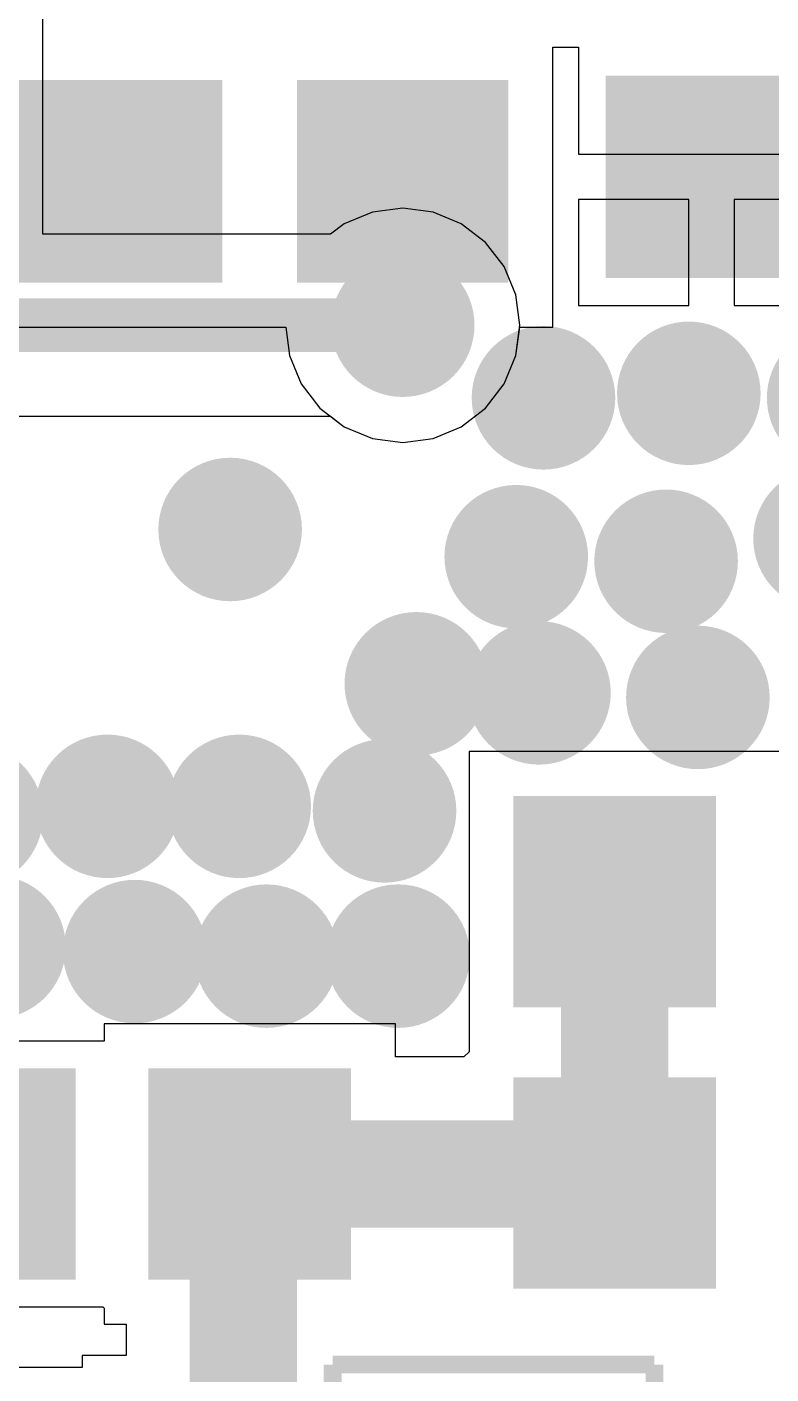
# Model space of a CAD drawing. Extents: x 56.2 to 141.8, y 48 to 96.4.
# Drawn here: x 116.49 to 120.65, y 53.19 to 60.72 of the extents above; entities that cross this region are included whole.
import ezdxf

# ---------------------------------------------------------------- set-up
doc = ezdxf.new("R2010")
doc.units = 0
doc.header["$MEASUREMENT"] = 0
for name, color, linetype in [('BOTTOMLAYER', 5, 'CONTINUOUS'), ('BOTTOMPASTE', 16, 'CONTINUOUS'), ('BOTTOMSOLDER', 6, 'CONTINUOUS'), ('MECHANICAL13', 56, 'CONTINUOUS'), ('MULTILAYER', 9, 'CONTINUOUS'), ('TOPLAYER', 1, 'CONTINUOUS'), ('TOPSOLDER', 216, 'CONTINUOUS')]:
    doc.layers.add(name, color=color, linetype=linetype)

msp = doc.modelspace()

# ---------------------------------------------------------------- linework, layer by layer
at = {"layer": 'BOTTOMLAYER'}
for p, q in [((119.432598, 60.584804), (119.432598, 60.610196)), ((119.432598, 60.610196), (119.479802, 60.610196)), ((119.479802, 60.610196), (119.479802, 60.610194)), ((119.479802, 60.610194), (119.575798, 60.610196)), ((119.575798, 60.610196), (119.575798, 60.604194)), ((119.432598, 59.044802), (119.432598, 60.584804)), ((119.575798, 60.604194), (119.575801, 60.604194)), ((119.575801, 60.604194), (119.575801, 60.012196)), ((119.575801, 60.012196), (121.063799, 60.012196)), ((120.1928, 59.758196), (119.575801, 59.758196)), ((119.575801, 59.758196), (119.575801, 59.166196)), ((120.1928, 59.166196), (120.1928, 59.758196)), ((121.063799, 59.758196), (120.4468, 59.758196)), ((120.4468, 59.758196), (120.4468, 59.166196)), ((119.575801, 59.166196), (120.1928, 59.166196)), ((120.4468, 59.166196), (121.063799, 59.166196)), ((115.648356, 59.044797), (117.832398, 59.044797)), ((117.832398, 59.044797), (117.832398, 59.044802)), ((117.832398, 59.044802), (117.938337, 59.044802)), ((117.938337, 59.044802), (117.959332, 58.885315)), ((119.225868, 58.885315), (119.246863, 59.044802)), ((119.246863, 59.044802), (119.432598, 59.044802)), ((117.959332, 58.885315), (118.024829, 58.727198)), ((119.160371, 58.727198), (119.225868, 58.885315)), ((118.024829, 58.727198), (118.129017, 58.591417)), ((119.056183, 58.591417), (119.160371, 58.727198)), ((118.129017, 58.591417), (118.264798, 58.487229)), ((118.920402, 58.487229), (119.056183, 58.591417)), ((118.264798, 58.487229), (118.422915, 58.421732)), ((118.762285, 58.421732), (118.920402, 58.487229)), ((118.422915, 58.421732), (118.5926, 58.399393)), ((118.5926, 58.399393), (118.762285, 58.421732)), ((122.133398, 56.669198), (118.963397, 56.669198)), ((118.963397, 56.669198), (118.963397, 54.989204)), ((118.552003, 55.145198), (116.922004, 55.145198)), ((116.922004, 55.145198), (116.922004, 55.049202)), ((118.552003, 54.960807), (118.552003, 55.145198)), ((116.832197, 55.049199), (116.324002, 55.049199)), ((116.8322, 55.049199), (116.832197, 55.049202)), ((116.832197, 55.049202), (116.832197, 55.049199)), ((116.916002, 55.049202), (116.8322, 55.049199)), ((116.922001, 55.049202), (116.916002, 55.049202)), ((116.922004, 55.049202), (116.922001, 55.049202)), ((118.935002, 54.960807), (118.552003, 54.960807)), ((118.963397, 54.989207), (118.935002, 54.960807)), ((118.963397, 54.989204), (118.963397, 54.989207)), ((118.963397, 54.989204), (118.963397, 54.989204)), ((116.324002, 53.561201), (116.832197, 53.561201)), ((116.832197, 53.561201), (116.8322, 53.561198)), ((116.8322, 53.561198), (116.8322, 53.561201)), ((116.8322, 53.561201), (116.915999, 53.561198)), ((116.915999, 53.561198), (116.922004, 53.555196)), ((116.922004, 53.555196), (116.922004, 53.465202)), ((116.922004, 53.465202), (117.044996, 53.465202)), ((117.044996, 53.465202), (117.044996, 53.288997)), ((116.714796, 53.223198), (115.130999, 53.223198)), ((116.800605, 53.223201), (116.714796, 53.223201)), ((116.714796, 53.223201), (116.714796, 53.223198)), ((117.044996, 53.288997), (116.800605, 53.288997)), ((116.800605, 53.288997), (116.800605, 53.223201))]:
    msp.add_line(p, q, dxfattribs=at)
for points, const_width in [([(115.3922, 59.859796), (116.9924, 59.859796)], 0.599999), ([(118.5926, 59.055), (118.5926, 59.859802)], 0.299999), ([(119.778396, 55.8292), (119.778402, 55.829195)], 0.599999), ([(119.778402, 54.2544), (119.778402, 55.829195)], 0.599999), ([(117.700603, 54.175203), (117.8306, 54.3052)], 0.599999), ([(117.8306, 54.3052), (119.753002, 54.3052)], 0.599999), ([(117.700603, 52.638998), (117.700603, 54.175203)], 0.599999)]:
    msp.add_lwpolyline(points, dxfattribs=dict(at, const_width=const_width))
for points, const_width in [([(118.36986, 59.637061, -0.198912), (118.5926, 59.099323)], 0.299999), ([(118.36986, 59.637061, -0.198912), (118.5926, 59.099323)], 0.299999), ([(118.36986, 59.637061, -0.198912), (118.5926, 59.099323)], 0.299999), ([(118.36986, 59.637061, -0.198912), (118.5926, 59.099323)], 0.299999), ([(118.36986, 59.637061, -0.198912), (118.5926, 59.099323)], 0.299999), ([(118.36986, 59.637061, -0.198912), (118.5926, 59.099323)], 0.299999), ([(118.36986, 59.637061, -0.198912), (118.5926, 59.099323)], 0.299999), ([(118.36986, 59.637061, -0.198912), (118.5926, 59.099323)], 0.299999), ([(118.36986, 59.637061, -0.198912), (118.5926, 59.099323)], 0.299999), ([(118.36986, 59.637061, -0.198912), (118.5926, 59.099323)], 0.299999), ([(118.36986, 59.637061, -0.198912), (118.5926, 59.099323)], 0.299999), ([(118.5926, 59.099323, -0.198912), (118.81534, 59.637061)], 0.299999), ([(118.5926, 59.099323, -0.198912), (118.81534, 59.637061)], 0.299999), ([(118.5926, 59.099323, -0.198912), (118.81534, 59.637061)], 0.299999), ([(118.5926, 59.099323, -0.198912), (118.81534, 59.637061)], 0.299999), ([(118.5926, 59.099323, -0.198912), (118.81534, 59.637061)], 0.299999), ([(118.5926, 59.099323, -0.198912), (118.81534, 59.637061)], 0.299999), ([(118.5926, 59.099323, -0.198912), (118.81534, 59.637061)], 0.299999), ([(118.5926, 59.099323, -0.198912), (118.81534, 59.637061)], 0.299999), ([(118.5926, 59.099323, -0.198912), (118.81534, 59.637061)], 0.299999), ([(118.5926, 59.099323, -0.198912), (118.81534, 59.637061)], 0.299999), ([(118.5926, 59.099323, -0.198912), (118.81534, 59.637061)], 0.299999), ([(118.5926, 59.41713, -0.198912), (118.486535, 59.161065)], 0.299999), ([(118.5926, 59.41713, -0.198912), (118.486535, 59.161065)], 0.299999), ([(118.5926, 59.41713, -0.198912), (118.486535, 59.161065)], 0.299999), ([(118.5926, 59.41713, -0.198912), (118.486535, 59.161065)], 0.299999), ([(118.5926, 59.41713, -0.198912), (118.486535, 59.161065)], 0.299999), ([(118.5926, 59.41713, -0.198912), (118.486535, 59.161065)], 0.299999), ([(118.5926, 59.41713, -0.198912), (118.486535, 59.161065)], 0.299999), ([(118.5926, 59.41713, -0.198912), (118.486535, 59.161065)], 0.299999), ([(118.5926, 59.41713, -0.198912), (118.486535, 59.161065)], 0.299999), ([(118.5926, 59.41713, -0.198912), (118.486535, 59.161065)], 0.299999), ([(118.5926, 59.41713, -0.198912), (118.486535, 59.161065)], 0.299999), ([(118.698665, 59.161065, -0.198912), (118.5926, 59.41713)], 0.299999), ([(118.698665, 59.161065, -0.198912), (118.5926, 59.41713)], 0.299999), ([(118.698665, 59.161065, -0.198912), (118.5926, 59.41713)], 0.299999), ([(118.698665, 59.161065, -0.198912), (118.5926, 59.41713)], 0.299999), ([(118.698665, 59.161065, -0.198912), (118.5926, 59.41713)], 0.299999), ([(118.698665, 59.161065, -0.198912), (118.5926, 59.41713)], 0.299999), ([(118.698665, 59.161065, -0.198912), (118.5926, 59.41713)], 0.299999), ([(118.698665, 59.161065, -0.198912), (118.5926, 59.41713)], 0.299999), ([(118.698665, 59.161065, -0.198912), (118.5926, 59.41713)], 0.299999), ([(118.698665, 59.161065, -0.198912), (118.5926, 59.41713)], 0.299999), ([(118.698665, 59.161065, -0.198912), (118.5926, 59.41713)], 0.299999), ([(117.700603, 53.793974, -0.198912), (117.853676, 54.163529)], 0.599999), ([(117.700603, 53.793974, -0.198912), (117.853676, 54.163529)], 0.599999), ([(117.700603, 53.793974, -0.198912), (117.853676, 54.163529)], 0.599999), ([(117.700603, 53.793974, -0.198912), (117.853676, 54.163529)], 0.599999), ([(117.700603, 53.793974, -0.198912), (117.853676, 54.163529)], 0.599999), ([(117.700603, 53.793974, -0.198912), (117.853676, 54.163529)], 0.599999), ([(117.700603, 53.793974, -0.198912), (117.853676, 54.163529)], 0.599999), ([(117.700603, 53.793974, -0.198912), (117.853676, 54.163529)], 0.599999), ([(117.700603, 53.793974, -0.198912), (117.853676, 54.163529)], 0.599999), ([(117.700603, 53.793974, -0.198912), (117.853676, 54.163529)], 0.599999), ([(117.700603, 53.793974, -0.198912), (117.853676, 54.163529)], 0.599999), ([(117.700603, 53.793974, -0.198912), (117.853676, 54.163529)], 0.599999), ([(117.700603, 53.793974, -0.198912), (117.853676, 54.163529)], 0.599999), ([(117.700603, 53.793974, -0.198912), (117.853676, 54.163529)], 0.599999)]:
    msp.add_lwpolyline(points, format="xyb", dxfattribs=dict(at, const_width=const_width))
for points, const_width in [([(118.294861, 59.637061, 1), (118.444858, 59.637061, 1)], 0.15), ([(118.294861, 59.637061, 1), (118.444858, 59.637061, 1)], 0.15), ([(118.294861, 59.637061, 1), (118.444858, 59.637061, 1)], 0.15), ([(118.294861, 59.637061, 1), (118.444858, 59.637061, 1)], 0.15), ([(118.294861, 59.637061, 1), (118.444858, 59.637061, 1)], 0.15), ([(118.294861, 59.637061, 1), (118.444858, 59.637061, 1)], 0.15), ([(118.294861, 59.637061, 1), (118.444858, 59.637061, 1)], 0.15), ([(118.294861, 59.637061, 1), (118.444858, 59.637061, 1)], 0.15), ([(118.294861, 59.637061, 1), (118.444858, 59.637061, 1)], 0.15), ([(118.294861, 59.637061, 1), (118.444858, 59.637061, 1)], 0.15), ([(118.294861, 59.637061, 1), (118.444858, 59.637061, 1)], 0.15), ([(118.740342, 59.637061, 1), (118.890339, 59.637061, 1)], 0.15), ([(118.740342, 59.637061, 1), (118.890339, 59.637061, 1)], 0.15), ([(118.740342, 59.637061, 1), (118.890339, 59.637061, 1)], 0.15), ([(118.740342, 59.637061, 1), (118.890339, 59.637061, 1)], 0.15), ([(118.740342, 59.637061, 1), (118.890339, 59.637061, 1)], 0.15), ([(118.740342, 59.637061, 1), (118.890339, 59.637061, 1)], 0.15), ([(118.740342, 59.637061, 1), (118.890339, 59.637061, 1)], 0.15), ([(118.740342, 59.637061, 1), (118.890339, 59.637061, 1)], 0.15), ([(118.740342, 59.637061, 1), (118.890339, 59.637061, 1)], 0.15), ([(118.740342, 59.637061, 1), (118.890339, 59.637061, 1)], 0.15), ([(118.740342, 59.637061, 1), (118.890339, 59.637061, 1)], 0.15), ([(118.517601, 59.41713, 1), (118.667599, 59.41713, 1)], 0.15), ([(118.517601, 59.41713, 1), (118.667599, 59.41713, 1)], 0.15), ([(118.517601, 59.41713, 1), (118.667599, 59.41713, 1)], 0.15), ([(118.517601, 59.41713, 1), (118.667599, 59.41713, 1)], 0.15), ([(118.517601, 59.41713, 1), (118.667599, 59.41713, 1)], 0.15), ([(118.517601, 59.41713, 1), (118.667599, 59.41713, 1)], 0.15), ([(118.517601, 59.41713, 1), (118.667599, 59.41713, 1)], 0.15), ([(118.517601, 59.41713, 1), (118.667599, 59.41713, 1)], 0.15), ([(118.517601, 59.41713, 1), (118.667599, 59.41713, 1)], 0.15), ([(118.517601, 59.41713, 1), (118.667599, 59.41713, 1)], 0.15), ([(118.517601, 59.41713, 1), (118.667599, 59.41713, 1)], 0.15), ([(118.517601, 59.41713, 1), (118.667599, 59.41713, 1)], 0.15), ([(118.517601, 59.41713, 1), (118.667599, 59.41713, 1)], 0.15), ([(118.517601, 59.41713, 1), (118.667599, 59.41713, 1)], 0.15), ([(118.517601, 59.41713, 1), (118.667599, 59.41713, 1)], 0.15), ([(118.517601, 59.41713, 1), (118.667599, 59.41713, 1)], 0.15), ([(118.517601, 59.41713, 1), (118.667599, 59.41713, 1)], 0.15), ([(118.517601, 59.41713, 1), (118.667599, 59.41713, 1)], 0.15), ([(118.517601, 59.41713, 1), (118.667599, 59.41713, 1)], 0.15), ([(118.517601, 59.41713, 1), (118.667599, 59.41713, 1)], 0.15), ([(118.517601, 59.41713, 1), (118.667599, 59.41713, 1)], 0.15), ([(118.517601, 59.41713, 1), (118.667599, 59.41713, 1)], 0.15), ([(118.4426, 59.055, 1), (118.7426, 59.055, 1)], 0.299999), ([(118.411536, 59.161065, 1), (118.561533, 59.161065, 1)], 0.15), ([(118.411536, 59.161065, 1), (118.561533, 59.161065, 1)], 0.15), ([(118.411536, 59.161065, 1), (118.561533, 59.161065, 1)], 0.15), ([(118.411536, 59.161065, 1), (118.561533, 59.161065, 1)], 0.15), ([(118.411536, 59.161065, 1), (118.561533, 59.161065, 1)], 0.15), ([(118.411536, 59.161065, 1), (118.561533, 59.161065, 1)], 0.15), ([(118.411536, 59.161065, 1), (118.561533, 59.161065, 1)], 0.15), ([(118.411536, 59.161065, 1), (118.561533, 59.161065, 1)], 0.15), ([(118.411536, 59.161065, 1), (118.561533, 59.161065, 1)], 0.15), ([(118.411536, 59.161065, 1), (118.561533, 59.161065, 1)], 0.15), ([(118.411536, 59.161065, 1), (118.561533, 59.161065, 1)], 0.15), ([(118.623667, 59.161065, 1), (118.773664, 59.161065, 1)], 0.15), ([(118.623667, 59.161065, 1), (118.773664, 59.161065, 1)], 0.15), ([(118.623667, 59.161065, 1), (118.773664, 59.161065, 1)], 0.15), ([(118.623667, 59.161065, 1), (118.773664, 59.161065, 1)], 0.15), ([(118.623667, 59.161065, 1), (118.773664, 59.161065, 1)], 0.15), ([(118.623667, 59.161065, 1), (118.773664, 59.161065, 1)], 0.15), ([(118.623667, 59.161065, 1), (118.773664, 59.161065, 1)], 0.15), ([(118.623667, 59.161065, 1), (118.773664, 59.161065, 1)], 0.15), ([(118.623667, 59.161065, 1), (118.773664, 59.161065, 1)], 0.15), ([(118.623667, 59.161065, 1), (118.773664, 59.161065, 1)], 0.15), ([(118.623667, 59.161065, 1), (118.773664, 59.161065, 1)], 0.15), ([(118.517601, 59.099323, 1), (118.667599, 59.099323, 1)], 0.15), ([(118.517601, 59.099323, 1), (118.667599, 59.099323, 1)], 0.15), ([(118.517601, 59.099323, 1), (118.667599, 59.099323, 1)], 0.15), ([(118.517601, 59.099323, 1), (118.667599, 59.099323, 1)], 0.15), ([(118.517601, 59.099323, 1), (118.667599, 59.099323, 1)], 0.15), ([(118.517601, 59.099323, 1), (118.667599, 59.099323, 1)], 0.15), ([(118.517601, 59.099323, 1), (118.667599, 59.099323, 1)], 0.15), ([(118.517601, 59.099323, 1), (118.667599, 59.099323, 1)], 0.15), ([(118.517601, 59.099323, 1), (118.667599, 59.099323, 1)], 0.15), ([(118.517601, 59.099323, 1), (118.667599, 59.099323, 1)], 0.15), ([(118.517601, 59.099323, 1), (118.667599, 59.099323, 1)], 0.15), ([(118.517601, 59.099323, 1), (118.667599, 59.099323, 1)], 0.15), ([(118.517601, 59.099323, 1), (118.667599, 59.099323, 1)], 0.15), ([(118.517601, 59.099323, 1), (118.667599, 59.099323, 1)], 0.15), ([(118.517601, 59.099323, 1), (118.667599, 59.099323, 1)], 0.15), ([(118.517601, 59.099323, 1), (118.667599, 59.099323, 1)], 0.15), ([(118.517601, 59.099323, 1), (118.667599, 59.099323, 1)], 0.15), ([(118.517601, 59.099323, 1), (118.667599, 59.099323, 1)], 0.15), ([(118.517601, 59.099323, 1), (118.667599, 59.099323, 1)], 0.15), ([(118.517601, 59.099323, 1), (118.667599, 59.099323, 1)], 0.15), ([(118.517601, 59.099323, 1), (118.667599, 59.099323, 1)], 0.15), ([(118.517601, 59.099323, 1), (118.667599, 59.099323, 1)], 0.15), ([(120.0428, 58.674, 1), (120.3428, 58.674, 1)], 0.299999), ([(119.23, 58.6486, 1), (119.53, 58.6486, 1)], 0.299999), ([(117.4774, 57.912, 1), (117.7774, 57.912, 1)], 0.299999), ([(119.0776, 57.7596, 1), (119.3776, 57.7596, 1)], 0.299999), ([(119.9158, 57.7342, 1), (120.2158, 57.7342, 1)], 0.299999), ([(118.5188, 57.0484, 1), (118.8188, 57.0484, 1)], 0.299999), ([(119.2046, 56.9976, 1), (119.5046, 56.9976, 1)], 0.299999), ([(120.0936, 56.9722, 1), (120.3936, 56.9722, 1)], 0.299999), ([(116.7916, 56.3626, 1), (117.0916, 56.3626, 1)], 0.299999), ([(117.5282, 56.3626, 1), (117.8282, 56.3626, 1)], 0.299999), ([(118.341, 56.3372, 1), (118.641, 56.3372, 1)], 0.299999), ([(116.1566, 55.5752, 1), (116.4566, 55.5752, 1)], 0.299999), ([(116.944, 55.5498, 1), (117.244, 55.5498, 1)], 0.299999), ([(117.6806, 55.5244, 1), (117.9806, 55.5244, 1)], 0.299999), ([(118.4172, 55.5244, 1), (118.7172, 55.5244, 1)], 0.299999), ([(117.703676, 54.163529, 1), (118.003676, 54.163529, 1)], 0.299999), ([(117.703676, 54.163529, 1), (118.003676, 54.163529, 1)], 0.299999), ([(117.703676, 54.163529, 1), (118.003676, 54.163529, 1)], 0.299999), ([(117.703676, 54.163529, 1), (118.003676, 54.163529, 1)], 0.299999), ([(117.703676, 54.163529, 1), (118.003676, 54.163529, 1)], 0.299999), ([(117.703676, 54.163529, 1), (118.003676, 54.163529, 1)], 0.299999), ([(117.703676, 54.163529, 1), (118.003676, 54.163529, 1)], 0.299999), ([(117.703676, 54.163529, 1), (118.003676, 54.163529, 1)], 0.299999), ([(117.703676, 54.163529, 1), (118.003676, 54.163529, 1)], 0.299999), ([(117.703676, 54.163529, 1), (118.003676, 54.163529, 1)], 0.299999), ([(117.703676, 54.163529, 1), (118.003676, 54.163529, 1)], 0.299999), ([(117.703676, 54.163529, 1), (118.003676, 54.163529, 1)], 0.299999), ([(117.703676, 54.163529, 1), (118.003676, 54.163529, 1)], 0.299999), ([(117.703676, 54.163529, 1), (118.003676, 54.163529, 1)], 0.299999), ([(117.550603, 53.793974, 1), (117.850602, 53.793974, 1)], 0.299999), ([(117.550603, 53.793974, 1), (117.850602, 53.793974, 1)], 0.299999), ([(117.550603, 53.793974, 1), (117.850602, 53.793974, 1)], 0.299999), ([(117.550603, 53.793974, 1), (117.850602, 53.793974, 1)], 0.299999), ([(117.550603, 53.793974, 1), (117.850602, 53.793974, 1)], 0.299999), ([(117.550603, 53.793974, 1), (117.850602, 53.793974, 1)], 0.299999), ([(117.550603, 53.793974, 1), (117.850602, 53.793974, 1)], 0.299999), ([(117.550603, 53.793974, 1), (117.850602, 53.793974, 1)], 0.299999), ([(117.550603, 53.793974, 1), (117.850602, 53.793974, 1)], 0.299999), ([(117.550603, 53.793974, 1), (117.850602, 53.793974, 1)], 0.299999), ([(117.550603, 53.793974, 1), (117.850602, 53.793974, 1)], 0.299999), ([(117.550603, 53.793974, 1), (117.850602, 53.793974, 1)], 0.299999), ([(117.550603, 53.793974, 1), (117.850602, 53.793974, 1)], 0.299999), ([(117.550603, 53.793974, 1), (117.850602, 53.793974, 1)], 0.299999)]:
    msp.add_lwpolyline(points, format="xyb", close=True, dxfattribs=dict(at, const_width=const_width))
for points in [[(116.502401, 60.324797), (116.502401, 59.394796), (117.482399, 60.324797), (117.482399, 59.394796)], [(119.082599, 59.394801), (119.082599, 60.324802), (118.102601, 59.394801), (118.102601, 60.324802)], [(119.829801, 60.350197), (119.829801, 59.420196), (120.809799, 60.350197), (120.809799, 59.420196)], [(120.243397, 56.319199), (119.313396, 56.319199), (120.243397, 55.339201), (119.313396, 55.339201)], [(115.732001, 53.815201), (116.662002, 53.815201), (115.732001, 54.795199), (116.662002, 54.795199)], [(117.272003, 53.815201), (118.202004, 53.815201), (117.272003, 54.795199), (118.202004, 54.795199)], [(119.313401, 53.764401), (120.243402, 53.764401), (119.313401, 54.744399), (120.243402, 54.744399)]]:
    msp.add_solid(points, dxfattribs=at)
at = {"layer": 'BOTTOMPASTE'}
for points in [[(116.502401, 60.324797), (116.502401, 59.394796), (117.482399, 60.324797), (117.482399, 59.394796)], [(119.082599, 59.394801), (119.082599, 60.324802), (118.102601, 59.394801), (118.102601, 60.324802)], [(119.829801, 60.350197), (119.829801, 59.420196), (120.809799, 60.350197), (120.809799, 59.420196)], [(120.243397, 56.319199), (119.313396, 56.319199), (120.243397, 55.339201), (119.313396, 55.339201)], [(115.732001, 53.815201), (116.662002, 53.815201), (115.732001, 54.795199), (116.662002, 54.795199)], [(117.272003, 53.815201), (118.202004, 53.815201), (117.272003, 54.795199), (118.202004, 54.795199)], [(119.313401, 53.764401), (120.243402, 53.764401), (119.313401, 54.744399), (120.243402, 54.744399)]]:
    msp.add_solid(points, dxfattribs=at)
at = {"layer": 'BOTTOMSOLDER', "const_width": 0.401599}
for points in [[(118.3918, 59.055, 1), (118.7934, 59.055, 1)], [(119.1792, 58.6486, 1), (119.5808, 58.6486, 1)], [(119.992, 58.674, 1), (120.3936, 58.674, 1)], [(120.8302, 58.6486, 1), (121.2318, 58.6486, 1)], [(117.4266, 57.912, 1), (117.8282, 57.912, 1)], [(120.754, 57.8612, 1), (121.1556, 57.8612, 1)], [(119.0268, 57.7596, 1), (119.4284, 57.7596, 1)], [(119.865, 57.7342, 1), (120.2666, 57.7342, 1)], [(118.468, 57.0484, 1), (118.8696, 57.0484, 1)], [(119.1538, 56.9976, 1), (119.5554, 56.9976, 1)], [(120.0428, 56.9722, 1), (120.4444, 56.9722, 1)], [(115.9788, 56.3118, 1), (116.3804, 56.3118, 1)], [(116.7408, 56.3626, 1), (117.1424, 56.3626, 1)], [(117.4774, 56.3626, 1), (117.879, 56.3626, 1)], [(118.2902, 56.3372, 1), (118.6918, 56.3372, 1)], [(116.1058, 55.5752, 1), (116.5074, 55.5752, 1)], [(116.8932, 55.5498, 1), (117.2948, 55.5498, 1)], [(117.6298, 55.5244, 1), (118.0314, 55.5244, 1)], [(118.3664, 55.5244, 1), (118.768, 55.5244, 1)]]:
    msp.add_lwpolyline(points, format="xyb", close=True, dxfattribs=at)
at = {"layer": 'BOTTOMSOLDER'}
for points in [[(116.400801, 60.426397), (116.400801, 59.293196), (117.583999, 60.426397), (117.583999, 59.293196)], [(119.184199, 59.293201), (119.184199, 60.426402), (118.001001, 59.293201), (118.001001, 60.426402)], [(119.728201, 60.451797), (119.728201, 59.318596), (120.911399, 60.451797), (120.911399, 59.318596)], [(120.344997, 56.420799), (119.211796, 56.420799), (120.344997, 55.237601), (119.211796, 55.237601)], [(115.630401, 53.713601), (116.763602, 53.713601), (115.630401, 54.896799), (116.763602, 54.896799)], [(117.170403, 53.713601), (118.303604, 53.713601), (117.170403, 54.896799), (118.303604, 54.896799)], [(119.211801, 53.662801), (120.345002, 53.662801), (119.211801, 54.845999), (120.345002, 54.845999)]]:
    msp.add_solid(points, dxfattribs=at)
at = {"layer": 'MECHANICAL13', "const_width": 0.1}
for points in [[(118.200602, 53.238997), (120.000603, 53.238997)], [(118.200602, 50.138998), (118.200602, 53.238997)], [(120.000603, 50.138998), (120.000603, 53.238997)]]:
    msp.add_lwpolyline(points, dxfattribs=at)
at = {"layer": 'MULTILAYER', "const_width": 0.299999}
for points in [[(118.4426, 59.055, 1), (118.7426, 59.055, 1)], [(120.0428, 58.674, 1), (120.3428, 58.674, 1)], [(119.23, 58.6486, 1), (119.53, 58.6486, 1)], [(117.4774, 57.912, 1), (117.7774, 57.912, 1)], [(119.0776, 57.7596, 1), (119.3776, 57.7596, 1)], [(119.9158, 57.7342, 1), (120.2158, 57.7342, 1)], [(118.5188, 57.0484, 1), (118.8188, 57.0484, 1)], [(119.2046, 56.9976, 1), (119.5046, 56.9976, 1)], [(120.0936, 56.9722, 1), (120.3936, 56.9722, 1)], [(116.7916, 56.3626, 1), (117.0916, 56.3626, 1)], [(117.5282, 56.3626, 1), (117.8282, 56.3626, 1)], [(118.341, 56.3372, 1), (118.641, 56.3372, 1)], [(116.1566, 55.5752, 1), (116.4566, 55.5752, 1)], [(116.944, 55.5498, 1), (117.244, 55.5498, 1)], [(117.6806, 55.5244, 1), (117.9806, 55.5244, 1)], [(118.4172, 55.5244, 1), (118.7172, 55.5244, 1)]]:
    msp.add_lwpolyline(points, format="xyb", close=True, dxfattribs=at)
at = {"layer": 'TOPLAYER'}
for p, q in [((116.579795, 59.564796), (116.579795, 60.830602)), ((118.5926, 59.710607), (118.422915, 59.688268)), ((118.762285, 59.688268), (118.5926, 59.710607)), ((118.422915, 59.688268), (118.264798, 59.622771)), ((118.920402, 59.622771), (118.762285, 59.688268)), ((118.189243, 59.564796), (116.579795, 59.564796)), ((118.264798, 59.622771), (118.189243, 59.564796)), ((119.056183, 59.518583), (118.920402, 59.622771)), ((119.160371, 59.382802), (119.056183, 59.518583)), ((119.225868, 59.224685), (119.160371, 59.382802)), ((119.248207, 59.055), (119.225868, 59.224685)), ((119.225868, 58.885315), (119.248207, 59.055)), ((119.160371, 58.727198), (119.225868, 58.885315)), ((119.056183, 58.591417), (119.160371, 58.727198)), ((118.920402, 58.487229), (119.056183, 58.591417)), ((116.323999, 58.545204), (118.189243, 58.545204)), ((118.189243, 58.545204), (118.264798, 58.487229)), ((118.264798, 58.487229), (118.422915, 58.421732)), ((118.762285, 58.421732), (118.920402, 58.487229)), ((118.422915, 58.421732), (118.5926, 58.399393)), ((118.5926, 58.399393), (118.762285, 58.421732))]:
    msp.add_line(p, q, dxfattribs=at)
for points, const_width in [([(118.4426, 59.055, 1), (118.7426, 59.055, 1)], 0.299999), ([(118.411536, 59.161065, 1), (118.561533, 59.161065, 1)], 0.15), ([(118.411536, 59.161065, 1), (118.561533, 59.161065, 1)], 0.15), ([(118.411536, 59.161065, 1), (118.561533, 59.161065, 1)], 0.15), ([(118.411536, 59.161065, 1), (118.561533, 59.161065, 1)], 0.15), ([(118.411536, 59.161065, 1), (118.561533, 59.161065, 1)], 0.15), ([(118.411536, 59.161065, 1), (118.561533, 59.161065, 1)], 0.15), ([(118.411536, 59.161065, 1), (118.561533, 59.161065, 1)], 0.15), ([(118.411536, 59.161065, 1), (118.561533, 59.161065, 1)], 0.15), ([(118.411536, 59.161065, 1), (118.561533, 59.161065, 1)], 0.15), ([(118.411536, 59.161065, 1), (118.561533, 59.161065, 1)], 0.15), ([(118.411536, 59.161065, 1), (118.561533, 59.161065, 1)], 0.15), ([(118.155471, 59.055, 1), (118.305468, 59.055, 1)], 0.15), ([(118.155471, 59.055, 1), (118.305468, 59.055, 1)], 0.15), ([(118.155471, 59.055, 1), (118.305468, 59.055, 1)], 0.15), ([(118.155471, 59.055, 1), (118.305468, 59.055, 1)], 0.15), ([(118.155471, 59.055, 1), (118.305468, 59.055, 1)], 0.15), ([(118.155471, 59.055, 1), (118.305468, 59.055, 1)], 0.15), ([(118.155471, 59.055, 1), (118.305468, 59.055, 1)], 0.15), ([(118.155471, 59.055, 1), (118.305468, 59.055, 1)], 0.15), ([(118.155471, 59.055, 1), (118.305468, 59.055, 1)], 0.15), ([(118.155471, 59.055, 1), (118.305468, 59.055, 1)], 0.15), ([(118.155471, 59.055, 1), (118.305468, 59.055, 1)], 0.15), ([(118.155471, 59.055, 1), (118.305468, 59.055, 1)], 0.15), ([(118.155471, 59.055, 1), (118.305468, 59.055, 1)], 0.15), ([(118.155471, 59.055, 1), (118.305468, 59.055, 1)], 0.15), ([(118.155471, 59.055, 1), (118.305468, 59.055, 1)], 0.15), ([(118.155471, 59.055, 1), (118.305468, 59.055, 1)], 0.15), ([(118.155471, 59.055, 1), (118.305468, 59.055, 1)], 0.15), ([(118.155471, 59.055, 1), (118.305468, 59.055, 1)], 0.15), ([(118.155471, 59.055, 1), (118.305468, 59.055, 1)], 0.15), ([(118.155471, 59.055, 1), (118.305468, 59.055, 1)], 0.15), ([(118.155471, 59.055, 1), (118.305468, 59.055, 1)], 0.15), ([(118.155471, 59.055, 1), (118.305468, 59.055, 1)], 0.15), ([(118.411536, 58.948935, 1), (118.561533, 58.948935, 1)], 0.15), ([(118.411536, 58.948935, 1), (118.561533, 58.948935, 1)], 0.15), ([(118.411536, 58.948935, 1), (118.561533, 58.948935, 1)], 0.15), ([(118.411536, 58.948935, 1), (118.561533, 58.948935, 1)], 0.15), ([(118.411536, 58.948935, 1), (118.561533, 58.948935, 1)], 0.15), ([(118.411536, 58.948935, 1), (118.561533, 58.948935, 1)], 0.15), ([(118.411536, 58.948935, 1), (118.561533, 58.948935, 1)], 0.15), ([(118.411536, 58.948935, 1), (118.561533, 58.948935, 1)], 0.15), ([(118.411536, 58.948935, 1), (118.561533, 58.948935, 1)], 0.15), ([(118.411536, 58.948935, 1), (118.561533, 58.948935, 1)], 0.15), ([(118.411536, 58.948935, 1), (118.561533, 58.948935, 1)], 0.15), ([(120.0428, 58.674, 1), (120.3428, 58.674, 1)], 0.299999), ([(119.23, 58.6486, 1), (119.53, 58.6486, 1)], 0.299999), ([(117.4774, 57.912, 1), (117.7774, 57.912, 1)], 0.299999), ([(119.0776, 57.7596, 1), (119.3776, 57.7596, 1)], 0.299999), ([(119.9158, 57.7342, 1), (120.2158, 57.7342, 1)], 0.299999), ([(118.5188, 57.0484, 1), (118.8188, 57.0484, 1)], 0.299999), ([(119.2046, 56.9976, 1), (119.5046, 56.9976, 1)], 0.299999), ([(120.0936, 56.9722, 1), (120.3936, 56.9722, 1)], 0.299999), ([(116.7916, 56.3626, 1), (117.0916, 56.3626, 1)], 0.299999), ([(117.5282, 56.3626, 1), (117.8282, 56.3626, 1)], 0.299999), ([(118.341, 56.3372, 1), (118.641, 56.3372, 1)], 0.299999), ([(116.1566, 55.5752, 1), (116.4566, 55.5752, 1)], 0.299999), ([(116.944, 55.5498, 1), (117.244, 55.5498, 1)], 0.299999), ([(117.6806, 55.5244, 1), (117.9806, 55.5244, 1)], 0.299999), ([(118.4172, 55.5244, 1), (118.7172, 55.5244, 1)], 0.299999)]:
    msp.add_lwpolyline(points, format="xyb", close=True, dxfattribs=dict(at, const_width=const_width))
at = {"layer": 'TOPLAYER', "const_width": 0.299999}
for points in [[(118.486535, 59.161065, -0.198912), (118.23047, 59.055)], [(118.486535, 59.161065, -0.198912), (118.23047, 59.055)], [(118.486535, 59.161065, -0.198912), (118.23047, 59.055)], [(118.486535, 59.161065, -0.198912), (118.23047, 59.055)], [(118.486535, 59.161065, -0.198912), (118.23047, 59.055)], [(118.486535, 59.161065, -0.198912), (118.23047, 59.055)], [(118.486535, 59.161065, -0.198912), (118.23047, 59.055)], [(118.486535, 59.161065, -0.198912), (118.23047, 59.055)], [(118.486535, 59.161065, -0.198912), (118.23047, 59.055)], [(118.486535, 59.161065, -0.198912), (118.23047, 59.055)], [(118.486535, 59.161065, -0.198912), (118.23047, 59.055)], [(118.23047, 59.055, -0.198912), (118.486535, 58.948935)], [(118.23047, 59.055, -0.198912), (118.486535, 58.948935)], [(118.23047, 59.055, -0.198912), (118.486535, 58.948935)], [(118.23047, 59.055, -0.198912), (118.486535, 58.948935)], [(118.23047, 59.055, -0.198912), (118.486535, 58.948935)], [(118.23047, 59.055, -0.198912), (118.486535, 58.948935)], [(118.23047, 59.055, -0.198912), (118.486535, 58.948935)], [(118.23047, 59.055, -0.198912), (118.486535, 58.948935)], [(118.23047, 59.055, -0.198912), (118.486535, 58.948935)], [(118.23047, 59.055, -0.198912), (118.486535, 58.948935)], [(118.23047, 59.055, -0.198912), (118.486535, 58.948935)]]:
    msp.add_lwpolyline(points, format="xyb", dxfattribs=at)
msp.add_lwpolyline([(116.323999, 59.055), (118.5926, 59.055)], dxfattribs=at)
at = {"layer": 'TOPSOLDER', "const_width": 0.401599}
for points in [[(118.3918, 59.055, 1), (118.7934, 59.055, 1)], [(119.1792, 58.6486, 1), (119.5808, 58.6486, 1)], [(119.992, 58.674, 1), (120.3936, 58.674, 1)], [(120.8302, 58.6486, 1), (121.2318, 58.6486, 1)], [(117.4266, 57.912, 1), (117.8282, 57.912, 1)], [(120.754, 57.8612, 1), (121.1556, 57.8612, 1)], [(119.0268, 57.7596, 1), (119.4284, 57.7596, 1)], [(119.865, 57.7342, 1), (120.2666, 57.7342, 1)], [(118.468, 57.0484, 1), (118.8696, 57.0484, 1)], [(119.1538, 56.9976, 1), (119.5554, 56.9976, 1)], [(120.0428, 56.9722, 1), (120.4444, 56.9722, 1)], [(115.9788, 56.3118, 1), (116.3804, 56.3118, 1)], [(116.7408, 56.3626, 1), (117.1424, 56.3626, 1)], [(117.4774, 56.3626, 1), (117.879, 56.3626, 1)], [(118.2902, 56.3372, 1), (118.6918, 56.3372, 1)], [(116.1058, 55.5752, 1), (116.5074, 55.5752, 1)], [(116.8932, 55.5498, 1), (117.2948, 55.5498, 1)], [(117.6298, 55.5244, 1), (118.0314, 55.5244, 1)], [(118.3664, 55.5244, 1), (118.768, 55.5244, 1)]]:
    msp.add_lwpolyline(points, format="xyb", close=True, dxfattribs=at)

doc.saveas('drawing.dxf')
